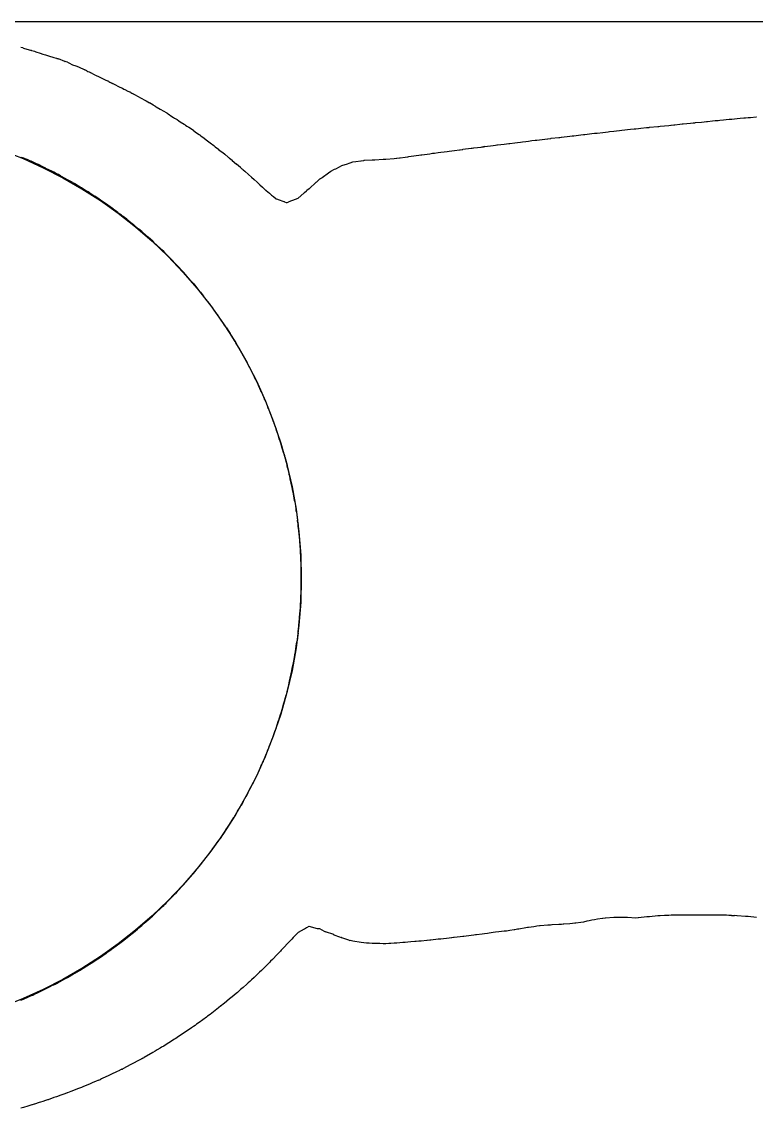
# Model space of a CAD drawing. Extents: x -19 to 227, y -64 to 33.
# Drawn here: x 0.88 to 20.95, y -14.47 to 15.21 of the extents above; entities that cross this region are included whole.
import ezdxf

# ---------------------------------------------------------------- set-up
doc = ezdxf.new("R2010")
doc.units = 0

msp = doc.modelspace()

# ---------------------------------------------------------------- linework, layer by layer
at = {"layer": 'BOUNDING_BOX'}
msp.add_line((153.6264, 15.2101), (-19.1476, 15.2101), dxfattribs=at)
at = {"layer": 'MIDPLANE_Z0_OUTLINE'}
for p, q in [((0.9032, 14.4963), (0.8547, 14.5062)), ((0.9032, 14.4963), (0.9065, 14.4955)), ((0.9065, 14.4955), (0.9215, 14.4919)), ((0.9215, 14.4919), (0.9249, 14.4912)), ((0.9249, 14.4912), (0.9259, 14.491)), ((0.9259, 14.491), (1.1459, 14.4251)), ((1.1527, 14.4231), (1.1459, 14.4251)), ((1.1527, 14.4231), (1.1547, 14.4225)), ((1.1547, 14.4225), (1.2259, 14.4036)), ((1.2259, 14.4036), (1.2613, 14.3909)), ((1.2613, 14.3909), (1.3783, 14.3487)), ((1.3783, 14.3487), (1.4547, 14.3263)), ((1.4547, 14.3263), (1.5259, 14.3055)), ((1.5259, 14.3055), (1.5768, 14.2879)), ((1.5768, 14.2879), (1.607, 14.2774)), ((1.607, 14.2774), (1.7547, 14.2347)), ((1.7547, 14.2347), (1.8259, 14.2141)), ((1.8259, 14.2141), (1.8358, 14.2107)), ((1.8358, 14.2107), (1.8391, 14.2095)), ((1.8391, 14.2095), (1.8502, 14.2057)), ((1.8502, 14.2057), (1.8779, 14.1963)), ((2.0547, 14.1268), (1.8779, 14.1963)), ((2.0547, 14.1268), (2.0559, 14.1263)), ((2.0559, 14.1263), (2.0594, 14.1251)), ((2.1259, 14.1021), (2.0594, 14.1251)), ((2.1259, 14.1021), (2.1603, 14.0862)), ((2.1603, 14.0862), (2.2667, 14.0371)), ((2.2667, 14.0371), (2.3547, 14.002)), ((2.3547, 14.002), (2.4259, 13.9736)), ((2.4259, 13.9736), (2.4617, 13.9568)), ((2.4617, 13.9568), (2.4785, 13.9489)), ((2.4785, 13.9489), (2.5472, 13.9192)), ((2.5472, 13.9192), (2.6, 13.8963)), ((2.6547, 13.8688), (2.6, 13.8963)), ((2.6547, 13.8688), (2.6837, 13.8541)), ((2.6837, 13.8541), (2.7239, 13.8374)), ((2.7239, 13.8374), (2.7259, 13.8365)), ((2.7259, 13.8365), (2.7477, 13.8251)), ((2.8833, 13.7536), (2.7477, 13.8251)), ((2.8833, 13.7536), (2.9547, 13.7214)), ((2.9547, 13.7214), (3.0259, 13.6892)), ((3.0259, 13.6892), (3.0661, 13.6684)), ((3.0661, 13.6684), (3.0872, 13.6576)), ((3.0872, 13.6576), (3.1716, 13.6176)), ((3.1716, 13.6176), (3.2167, 13.5963)), ((3.2547, 13.5758), (3.2167, 13.5963)), ((3.2547, 13.5758), (3.2876, 13.558)), ((3.2876, 13.558), (3.3234, 13.5423)), ((3.3234, 13.5423), (3.3259, 13.5412)), ((3.3259, 13.5412), (3.3567, 13.5251)), ((3.4864, 13.4568), (3.3567, 13.5251)), ((3.4864, 13.4568), (3.5547, 13.4257)), ((3.5547, 13.4257), (3.6259, 13.3933)), ((3.6259, 13.3933), (3.6675, 13.3719)), ((3.6675, 13.3719), (3.6899, 13.3603)), ((3.6899, 13.3603), (3.7756, 13.3178)), ((3.7756, 13.3178), (3.8188, 13.2963)), ((3.8547, 13.2763), (3.8188, 13.2963)), ((3.8547, 13.2763), (3.8876, 13.258)), ((3.8876, 13.258), (3.9236, 13.241)), ((3.9236, 13.241), (3.9259, 13.2399)), ((3.9259, 13.2399), (3.9521, 13.2251)), ((4.0814, 13.1518), (3.9521, 13.2251)), ((4.0814, 13.1518), (4.1547, 13.1143)), ((4.1547, 13.1143), (4.2259, 13.0778)), ((4.2259, 13.0778), (4.261, 13.058)), ((4.261, 13.058), (4.278, 13.0484)), ((4.278, 13.0484), (4.3204, 13.0245)), ((4.3204, 13.0245), (4.3705, 12.9963)), ((4.4547, 12.9443), (4.3705, 12.9963)), ((4.4547, 12.9443), (4.4666, 12.937)), ((4.4666, 12.937), (4.489, 12.9251)), ((4.5259, 12.9054), (4.489, 12.9251)), ((4.5259, 12.9054), (4.554, 12.8882)), ((4.554, 12.8882), (4.6555, 12.8259)), ((4.6555, 12.8259), (4.7547, 12.7684)), ((4.7547, 12.7684), (4.8259, 12.7271)), ((4.8259, 12.7271), (4.8399, 12.7184)), ((4.8399, 12.7184), (4.8449, 12.7153)), ((4.8449, 12.7153), (4.8535, 12.7099)), ((4.8535, 12.7099), (4.875, 12.6963)), ((4.875, 12.6963), (4.9815, 12.6251)), ((4.9815, 12.6251), (5.0253, 12.5957)), ((5.0253, 12.5957), (5.0547, 12.5781)), ((5.0547, 12.5781), (5.1259, 12.5353)), ((5.1259, 12.5353), (5.1726, 12.5045)), ((5.1726, 12.5045), (5.2097, 12.4801)), ((5.2097, 12.4801), (5.3102, 12.4136)), ((19.2834, 12.4538), (19.4547, 12.4711)), ((19.4547, 12.4711), (19.5259, 12.4783)), ((19.5259, 12.4783), (19.5871, 12.4841)), ((19.5871, 12.4841), (19.6166, 12.4869)), ((19.6166, 12.4869), (19.7547, 12.5007)), ((19.7547, 12.5007), (19.8259, 12.5078)), ((19.8259, 12.5078), (19.9026, 12.5149)), ((19.9026, 12.5149), (19.9489, 12.5193)), ((19.9489, 12.5193), (20.0547, 12.5296)), ((20.0547, 12.5296), (20.1259, 12.5366)), ((20.1259, 12.5366), (20.2117, 12.5445)), ((20.2117, 12.5445), (20.2805, 12.5508)), ((20.2805, 12.5508), (20.3547, 12.558)), ((20.3547, 12.558), (20.4259, 12.5649)), ((20.4259, 12.5649), (20.511, 12.5726)), ((20.511, 12.5726), (20.6113, 12.5816)), ((20.6113, 12.5816), (20.6547, 12.5858)), ((20.6547, 12.5858), (20.7259, 12.5925)), ((20.7259, 12.5925), (20.7936, 12.5985)), ((20.7936, 12.5985), (20.9413, 12.6117)), ((20.9413, 12.6117), (20.9547, 12.6129)), ((5.3102, 12.4136), (5.3362, 12.3963)), ((5.3547, 12.383), (5.3362, 12.3963)), ((5.3547, 12.383), (5.3883, 12.3587)), ((5.3883, 12.3587), (5.4244, 12.3361)), ((5.4244, 12.3361), (5.4259, 12.3351)), ((5.4259, 12.3351), (5.4401, 12.3251)), ((5.5657, 12.2361), (5.4401, 12.3251)), ((5.5657, 12.2361), (5.6547, 12.1749)), ((5.6547, 12.1749), (5.7259, 12.1258)), ((16.5772, 12.1673), (16.5993, 12.1697)), ((16.5993, 12.1697), (16.7547, 12.1875)), ((16.7547, 12.1875), (16.8259, 12.1957)), ((16.8259, 12.1957), (16.898, 12.2035)), ((16.898, 12.2035), (16.9374, 12.2078)), ((16.9374, 12.2078), (17.0547, 12.2211)), ((17.0547, 12.2211), (17.1259, 12.2291)), ((17.1259, 12.2291), (17.2114, 12.2383)), ((17.2114, 12.2383), (17.2746, 12.245)), ((17.2746, 12.245), (17.3547, 12.2539)), ((17.3547, 12.2539), (17.4259, 12.2619)), ((17.4259, 12.2619), (17.5131, 12.2711)), ((17.5131, 12.2711), (17.611, 12.2814)), ((17.611, 12.2814), (17.6547, 12.2862)), ((17.6547, 12.2862), (17.7259, 12.2941)), ((17.7259, 12.2941), (17.793, 12.301)), ((17.793, 12.301), (17.9466, 12.317)), ((17.9466, 12.317), (17.9547, 12.3178)), ((17.9547, 12.3178), (18.0211, 12.3251)), ((18.0211, 12.3251), (18.0258, 12.3256)), ((18.0258, 12.3256), (18.0259, 12.3256)), ((18.0259, 12.3256), (18.2547, 12.349)), ((18.2547, 12.349), (18.2813, 12.3517)), ((18.2813, 12.3517), (18.3205, 12.3559)), ((18.3205, 12.3559), (18.3259, 12.3565)), ((18.3259, 12.3565), (18.5547, 12.3796)), ((18.5547, 12.3796), (18.6153, 12.3857)), ((18.6153, 12.3857), (18.6236, 12.3866)), ((18.6236, 12.3866), (18.6259, 12.3868)), ((18.6259, 12.3868), (18.6976, 12.394)), ((18.6976, 12.394), (18.7215, 12.3963)), ((18.7215, 12.3963), (18.8547, 12.4102)), ((18.8547, 12.4102), (18.9259, 12.4176)), ((18.9259, 12.4176), (18.9436, 12.4193)), ((18.9436, 12.4193), (18.9495, 12.4199)), ((18.9495, 12.4199), (19.1547, 12.441)), ((19.1547, 12.441), (19.2259, 12.4483)), ((19.2259, 12.4483), (19.2671, 12.4522)), ((19.2671, 12.4522), (19.2834, 12.4538)), ((5.7259, 12.1258), (5.7386, 12.1167)), ((5.7386, 12.1167), (5.7431, 12.1135)), ((5.7431, 12.1135), (5.7495, 12.1088)), ((5.7495, 12.1088), (5.7665, 12.0963)), ((5.7665, 12.0963), (5.8599, 12.0251)), ((5.8599, 12.0251), (5.9137, 11.9841)), ((5.9137, 11.9841), (5.9547, 11.9547)), ((5.9547, 11.9547), (6.0259, 11.9036)), ((6.0259, 11.9036), (6.0644, 11.8745)), ((6.0644, 11.8745), (6.087, 11.8574)), ((14.0547, 11.8679), (14.1259, 11.8771)), ((14.1259, 11.8771), (14.1881, 11.8846)), ((14.1881, 11.8846), (14.2178, 11.8882)), ((14.2178, 11.8882), (14.3547, 11.9055)), ((14.3547, 11.9055), (14.4259, 11.9145)), ((14.4259, 11.9145), (14.5078, 11.9243)), ((14.5078, 11.9243), (14.5602, 11.9306)), ((14.5602, 11.9306), (14.6547, 11.9424)), ((14.6547, 11.9424), (14.7259, 11.9513)), ((14.7259, 11.9513), (14.8156, 11.9619)), ((14.8156, 11.9619), (14.9017, 11.972)), ((14.9017, 11.972), (14.9547, 11.9786)), ((14.9547, 11.9786), (15.0259, 11.9874)), ((15.0259, 11.9874), (15.1009, 11.9962)), ((15.1009, 11.9962), (15.2423, 12.0127)), ((15.2423, 12.0127), (15.2547, 12.0142)), ((15.2547, 12.0142), (15.3259, 12.0229)), ((15.3259, 12.0229), (15.3336, 12.0238)), ((15.3336, 12.0238), (15.345, 12.0251)), ((15.345, 12.0251), (15.5547, 12.0492)), ((15.5547, 12.0492), (15.582, 12.0524)), ((15.582, 12.0524), (15.6204, 12.057)), ((15.6204, 12.057), (15.6259, 12.0577)), ((15.6259, 12.0577), (15.8547, 12.0837)), ((15.8547, 12.0837), (15.9209, 12.0913)), ((15.9209, 12.0913), (15.9247, 12.0917)), ((15.9247, 12.0917), (15.9259, 12.0919)), ((15.9259, 12.0919), (15.955, 12.0951)), ((15.955, 12.0951), (15.9655, 12.0963)), ((15.9655, 12.0963), (16.1547, 12.1186)), ((16.1547, 12.1186), (16.2259, 12.127)), ((16.2259, 12.127), (16.2515, 12.1298)), ((16.2515, 12.1298), (16.2604, 12.1308)), ((16.2604, 12.1308), (16.4547, 12.1534)), ((16.4547, 12.1534), (16.5259, 12.1617)), ((16.5259, 12.1617), (16.5772, 12.1673)), ((6.087, 11.8574), (6.1218, 11.8303)), ((6.1218, 11.8303), (6.1654, 11.7963)), ((6.1654, 11.7963), (6.2525, 11.7251)), ((6.2525, 11.7251), (6.2537, 11.7241)), ((6.2537, 11.7241), (6.2547, 11.7233)), ((6.2547, 11.7233), (6.3259, 11.6699)), ((6.3259, 11.6699), (6.3679, 11.6362)), ((6.3679, 11.6362), (6.4222, 11.5926)), ((6.4222, 11.5926), (6.5187, 11.5133)), ((11.7808, 11.5721), (11.8049, 11.5753)), ((11.8049, 11.5753), (11.9547, 11.596)), ((11.9547, 11.596), (12.0259, 11.6058)), ((12.0259, 11.6058), (12.105, 11.6161)), ((12.105, 11.6161), (12.1518, 11.6222)), ((12.1518, 11.6222), (12.2547, 11.6363)), ((12.2547, 11.6363), (12.3259, 11.646)), ((12.3259, 11.646), (12.4166, 11.6577)), ((12.4166, 11.6577), (12.4978, 11.6682)), ((12.4978, 11.6682), (12.5547, 11.6759)), ((12.5547, 11.6759), (12.6259, 11.6855)), ((12.6259, 11.6855), (12.7036, 11.6954)), ((12.7036, 11.6954), (12.8428, 11.7132)), ((12.8428, 11.7132), (12.8547, 11.7148)), ((12.8547, 11.7148), (12.9259, 11.7243)), ((12.9259, 11.7243), (12.9286, 11.7247)), ((12.9286, 11.7247), (12.9318, 11.7251)), ((12.9318, 11.7251), (13.1547, 11.7533)), ((13.1547, 11.7533), (13.1869, 11.7573)), ((13.1869, 11.7573), (13.2203, 11.7618)), ((13.2203, 11.7618), (13.2259, 11.7625)), ((13.2259, 11.7625), (13.4312, 11.7881)), ((13.4312, 11.7881), (13.4547, 11.7911)), ((13.4547, 11.7911), (13.4966, 11.7963)), ((13.5004, 11.7968), (13.4966, 11.7963)), ((13.5259, 11.8002), (13.5004, 11.7968)), ((13.5259, 11.8002), (13.5294, 11.8006)), ((13.5294, 11.8006), (13.5303, 11.8007)), ((13.5303, 11.8007), (13.7547, 11.8297)), ((13.7547, 11.8297), (13.8259, 11.839)), ((13.8259, 11.839), (13.8612, 11.8433)), ((13.8612, 11.8433), (13.8745, 11.8449)), ((13.8745, 11.8449), (14.0547, 11.8679)), ((0.8547, 11.5152), (0.8967, 11.4963)), ((0.8997, 11.4951), (0.8967, 11.4963)), ((0.9177, 11.4881), (0.8997, 11.4951)), ((0.9244, 11.4852), (0.9177, 11.4881)), ((0.9259, 11.4845), (0.9244, 11.4852)), ((1.0702, 11.4251), (0.9259, 11.4845)), ((1.0702, 11.4251), (1.13, 11.4004)), ((1.1547, 11.3886), (1.13, 11.4004)), ((1.2259, 11.3545), (1.1547, 11.3886)), ((1.2807, 11.3308), (1.2259, 11.3545)), ((1.3363, 11.3067), (1.2807, 11.3308)), ((1.4547, 11.2458), (1.3363, 11.3067)), ((6.5187, 11.5133), (6.5394, 11.4963)), ((6.5547, 11.4829), (6.5394, 11.4963)), ((6.5547, 11.4829), (6.5856, 11.4559)), ((6.5856, 11.4559), (6.6248, 11.4251)), ((6.6259, 11.4242), (6.6248, 11.4251)), ((6.6259, 11.4242), (6.6275, 11.4228)), ((6.6275, 11.4228), (6.749, 11.3194)), ((6.8547, 11.2283), (6.749, 11.3194)), ((9.5547, 11.2474), (9.6259, 11.2844)), ((9.6259, 11.2844), (9.711, 11.3108)), ((9.711, 11.3108), (9.7536, 11.324)), ((9.7536, 11.324), (9.8547, 11.3565)), ((9.8547, 11.3565), (9.9259, 11.3794)), ((9.9259, 11.3794), (10.01, 11.3917)), ((10.01, 11.3917), (10.1405, 11.4109)), ((10.1405, 11.4109), (10.1547, 11.413)), ((10.1547, 11.413), (10.2259, 11.424)), ((10.2259, 11.424), (10.2296, 11.4242)), ((10.2296, 11.4242), (10.2466, 11.4251)), ((10.2466, 11.4251), (10.4547, 11.4362)), ((10.4547, 11.4362), (10.4665, 11.4368)), ((10.4665, 11.4368), (10.5222, 11.44)), ((10.5222, 11.44), (10.5259, 11.4402)), ((10.5259, 11.4402), (10.7547, 11.4516)), ((10.7547, 11.4516), (10.7826, 11.453)), ((10.7826, 11.453), (10.8208, 11.455)), ((10.8208, 11.455), (10.8259, 11.4553)), ((10.8259, 11.4553), (11.0547, 11.4773)), ((11.0547, 11.4773), (11.1125, 11.4829)), ((11.1125, 11.4829), (11.123, 11.4839)), ((11.123, 11.4839), (11.1259, 11.4842)), ((11.1259, 11.4842), (11.1975, 11.4933)), ((11.1975, 11.4933), (11.2213, 11.4963)), ((11.2213, 11.4963), (11.3547, 11.514)), ((11.3547, 11.514), (11.4259, 11.5235)), ((11.4259, 11.5235), (11.4493, 11.5266)), ((11.4493, 11.5266), (11.4572, 11.5276)), ((11.4572, 11.5276), (11.6547, 11.555)), ((11.6547, 11.555), (11.7259, 11.5649)), ((11.7259, 11.5649), (11.7808, 11.5721)), ((1.5259, 11.2091), (1.4547, 11.2458)), ((1.5324, 11.2062), (1.5259, 11.2091)), ((1.5347, 11.2051), (1.5324, 11.2062)), ((1.5391, 11.2027), (1.5347, 11.2051)), ((1.5505, 11.1963), (1.5391, 11.2027)), ((1.7002, 11.1251), (1.5505, 11.1963)), ((1.7371, 11.1075), (1.7002, 11.1251)), ((1.7547, 11.0979), (1.7371, 11.1075)), ((1.8259, 11.0588), (1.7547, 11.0979)), ((1.8781, 11.0329), (1.8259, 11.0588)), ((1.9345, 11.0049), (1.8781, 11.0329)), ((1.9345, 11.0049), (2.0547, 10.9345)), ((6.8918, 11.1963), (6.8547, 11.2283)), ((6.8918, 11.1963), (6.8942, 11.194)), ((6.8942, 11.194), (6.9095, 11.1799)), ((6.9095, 11.1799), (6.9234, 11.1684)), ((6.9234, 11.1684), (6.9259, 11.1664)), ((6.9259, 11.1664), (6.9722, 11.1251)), ((7.0687, 11.0391), (6.9722, 11.1251)), ((7.0687, 11.0391), (7.1547, 10.962)), ((9.0881, 10.9584), (9.2547, 11.0787)), ((9.2547, 11.0787), (9.3189, 11.1251)), ((9.3189, 11.1251), (9.3207, 11.1264)), ((9.3207, 11.1264), (9.3259, 11.1302)), ((9.3259, 11.1302), (9.425, 11.1805)), ((9.425, 11.1805), (9.4563, 11.1963)), ((9.4563, 11.1963), (9.5547, 11.2474)), ((2.0547, 10.9345), (2.1198, 10.8963)), ((2.1205, 10.896), (2.1198, 10.8963)), ((2.1238, 10.8942), (2.1205, 10.896)), ((2.1256, 10.8932), (2.1238, 10.8942)), ((2.1259, 10.893), (2.1256, 10.8932)), ((2.2512, 10.8251), (2.1259, 10.893)), ((2.2512, 10.8251), (2.3183, 10.7887)), ((2.3547, 10.7661), (2.3183, 10.7887)), ((2.4259, 10.7217), (2.3547, 10.7661)), ((2.4733, 10.6951), (2.4259, 10.7217)), ((2.5063, 10.6767), (2.4733, 10.6951)), ((7.1547, 10.962), (7.2259, 10.8981)), ((7.2259, 10.8981), (7.2266, 10.8975)), ((7.2266, 10.8975), (7.2269, 10.8973)), ((7.2269, 10.8973), (7.2271, 10.897)), ((7.2271, 10.897), (7.2279, 10.8963)), ((7.2279, 10.8963), (7.3052, 10.8251)), ((7.3052, 10.8251), (7.383, 10.7534)), ((7.383, 10.7534), (7.4547, 10.6878)), ((7.4547, 10.6878), (7.5259, 10.6227)), ((8.7259, 10.6475), (8.9252, 10.8251)), ((8.9252, 10.8251), (8.9387, 10.837)), ((8.9387, 10.837), (8.9547, 10.8513)), ((8.9547, 10.8513), (9.0052, 10.8963)), ((9.009, 10.8996), (9.0052, 10.8963)), ((9.0259, 10.9143), (9.009, 10.8996)), ((9.0259, 10.9143), (9.073, 10.9477)), ((9.073, 10.9477), (9.0881, 10.9584)), ((2.5937, 10.6186), (2.5063, 10.6767)), ((2.6272, 10.5963), (2.5937, 10.6186)), ((2.6272, 10.5963), (2.6547, 10.5802)), ((2.6894, 10.5598), (2.6547, 10.5802)), ((2.7244, 10.5364), (2.6894, 10.5598)), ((2.7259, 10.5354), (2.7244, 10.5364)), ((2.7428, 10.5251), (2.7259, 10.5354)), ((2.7428, 10.5251), (2.8742, 10.4446)), ((2.9547, 10.3881), (2.8742, 10.4446)), ((3.0259, 10.3379), (2.9547, 10.3881)), ((7.5259, 10.6227), (7.5365, 10.6137)), ((7.5365, 10.6137), (7.5402, 10.6106)), ((7.5402, 10.6106), (7.5448, 10.6068)), ((7.5448, 10.6068), (7.5577, 10.5963)), ((7.5577, 10.5963), (7.6422, 10.5251)), ((7.6422, 10.5251), (7.7032, 10.4736)), ((7.7032, 10.4736), (7.7547, 10.4329)), ((7.7547, 10.4329), (7.8259, 10.3765)), ((8.3547, 10.3615), (8.4259, 10.3891)), ((8.4259, 10.3891), (8.5814, 10.5251)), ((8.5814, 10.5251), (8.6064, 10.547)), ((8.6064, 10.547), (8.6547, 10.5892)), ((8.6547, 10.5892), (8.6628, 10.5963)), ((8.6656, 10.5985), (8.6628, 10.5963)), ((8.7259, 10.6475), (8.6656, 10.5985)), ((3.0443, 10.3264), (3.0259, 10.3379)), ((3.0515, 10.3219), (3.0443, 10.3264)), ((3.0618, 10.3142), (3.0515, 10.3219)), ((3.0856, 10.2963), (3.0618, 10.3142)), ((3.1936, 10.2251), (3.0856, 10.2963)), ((3.2304, 10.2008), (3.1936, 10.2251)), ((3.2547, 10.1826), (3.2304, 10.2008)), ((3.3259, 10.1292), (3.2547, 10.1826)), ((3.3711, 10.0985), (3.3259, 10.1292)), ((3.405, 10.0754), (3.3711, 10.0985)), ((7.8259, 10.3765), (7.8639, 10.3602)), ((7.8639, 10.3602), (7.882, 10.3524)), ((7.882, 10.3524), (8.034, 10.3011)), ((8.034, 10.3011), (8.0481, 10.2963)), ((8.0547, 10.2939), (8.0481, 10.2963)), ((8.0547, 10.2939), (8.1049, 10.2753)), ((8.1049, 10.2753), (8.1224, 10.2709)), ((8.1224, 10.2709), (8.1259, 10.27)), ((8.1259, 10.27), (8.1723, 10.29)), ((8.1723, 10.29), (8.1869, 10.2963)), ((8.1869, 10.2963), (8.3547, 10.3615)), ((3.4639, 10.0287), (3.405, 10.0754)), ((3.5048, 9.9963), (3.4639, 10.0287)), ((3.5048, 9.9963), (3.5547, 9.961)), ((3.5757, 9.9461), (3.5547, 9.961)), ((3.6018, 9.9251), (3.5757, 9.9461)), ((3.6018, 9.9251), (3.6259, 9.9056)), ((3.6517, 9.8866), (3.6259, 9.9056)), ((3.7464, 9.8168), (3.6517, 9.8866)), ((3.7464, 9.8168), (3.8547, 9.7257)), ((3.8547, 9.7257), (3.8896, 9.6963)), ((3.8923, 9.6943), (3.8896, 9.6963)), ((3.9103, 9.6806), (3.8923, 9.6943)), ((3.9236, 9.6691), (3.9103, 9.6806)), ((3.9259, 9.6671), (3.9236, 9.6691)), ((3.979, 9.6251), (3.9259, 9.6671)), ((3.979, 9.6251), (4.077, 9.5474)), ((4.1547, 9.4779), (4.077, 9.5474)), ((4.2259, 9.4141), (4.1547, 9.4779)), ((4.2332, 9.4082), (4.2259, 9.4141)), ((4.2358, 9.4061), (4.2332, 9.4082)), ((4.2385, 9.4035), (4.2358, 9.4061)), ((4.2461, 9.3963), (4.2385, 9.4035)), ((4.33, 9.3251), (4.2461, 9.3963)), ((4.3974, 9.2678), (4.33, 9.3251)), ((4.4547, 9.213), (4.3974, 9.2678)), ((4.5259, 9.1449), (4.4547, 9.213)), ((4.5444, 9.1288), (4.5259, 9.1449)), ((4.5519, 9.1223), (4.5444, 9.1288)), ((4.5595, 9.1147), (4.5519, 9.1223)), ((4.5777, 9.0963), (4.5595, 9.1147)), ((4.6559, 9.0251), (4.5777, 9.0963)), ((4.7076, 8.978), (4.6559, 9.0251)), ((4.7547, 8.9299), (4.7076, 8.978)), ((4.8259, 8.857), (4.7547, 8.9299)), ((4.8478, 8.8366), (4.8259, 8.857)), ((4.8573, 8.8277), (4.8478, 8.8366)), ((4.8661, 8.8182), (4.8573, 8.8277)), ((4.8865, 8.7963), (4.8661, 8.8182)), ((4.9595, 8.7251), (4.8865, 8.7963)), ((5.0076, 8.678), (4.9595, 8.7251)), ((5.0547, 8.6266), (5.0076, 8.678)), ((5.1259, 8.5487), (5.0547, 8.6266)), ((5.1444, 8.5302), (5.1259, 8.5487)), ((5.1521, 8.5225), (5.1444, 8.5302)), ((5.1587, 8.5149), (5.1521, 8.5225)), ((5.175, 8.4963), (5.1587, 8.5149)), ((5.243, 8.4251), (5.175, 8.4963)), ((5.2976, 8.3679), (5.243, 8.4251)), ((5.3547, 8.3012), (5.2976, 8.3679)), ((5.4259, 8.218), (5.3547, 8.3012)), ((5.4336, 8.2098), (5.4259, 8.218)), ((5.4364, 8.2068), (5.4336, 8.2098)), ((5.4387, 8.204), (5.4364, 8.2068)), ((5.445, 8.1963), (5.4387, 8.204)), ((5.5084, 8.1251), (5.445, 8.1963)), ((5.5773, 8.0477), (5.5084, 8.1251)), ((5.5773, 8.0477), (5.6547, 7.9513)), ((5.6547, 7.9513), (5.6988, 7.8963)), ((5.7008, 7.8941), (5.6988, 7.8963)), ((5.7114, 7.8818), (5.7008, 7.8941)), ((5.724, 7.8654), (5.7114, 7.8818)), ((5.7259, 7.8628), (5.724, 7.8654)), ((5.7573, 7.8251), (5.7259, 7.8628)), ((5.7573, 7.8251), (5.8468, 7.7172)), ((5.9199, 7.6197), (5.8468, 7.7172)), ((5.9375, 7.5963), (5.9199, 7.6197)), ((5.9375, 7.5963), (5.9547, 7.575)), ((5.9769, 7.5473), (5.9547, 7.575)), ((5.9929, 7.5251), (5.9769, 7.5473)), ((5.9929, 7.5251), (6.0259, 7.4789)), ((6.0571, 7.4386), (6.0259, 7.4789)), ((6.1055, 7.3759), (6.0571, 7.4386)), ((6.1296, 7.3413), (6.1055, 7.3759)), ((6.1611, 7.2963), (6.1296, 7.3413)), ((6.2142, 7.2251), (6.1611, 7.2963)), ((6.2315, 7.2019), (6.2142, 7.2251)), ((6.2547, 7.1672), (6.2315, 7.2019)), ((6.3259, 7.0608), (6.2547, 7.1672)), ((6.3446, 7.0348), (6.3259, 7.0608)), ((6.3529, 7.0233), (6.3446, 7.0348)), ((6.3579, 7.0156), (6.3529, 7.0233)), ((6.3704, 6.9963), (6.3579, 7.0156)), ((6.4196, 6.9251), (6.3704, 6.9963)), ((6.4747, 6.8451), (6.4196, 6.9251)), ((6.4747, 6.8451), (6.5547, 6.7174)), ((6.5547, 6.7174), (6.5679, 6.6963)), ((6.5691, 6.6945), (6.5679, 6.6963)), ((6.5911, 6.6615), (6.5691, 6.6945)), ((6.6127, 6.6251), (6.5911, 6.6615)), ((6.6127, 6.6251), (6.6259, 6.6028)), ((6.6449, 6.5729), (6.6259, 6.6028)), ((6.7062, 6.4766), (6.6449, 6.5729)), ((6.7256, 6.4434), (6.7062, 6.4766)), ((6.753, 6.3963), (6.7256, 6.4434)), ((6.7966, 6.3251), (6.753, 6.3963)), ((6.8187, 6.289), (6.7966, 6.3251)), ((6.8187, 6.289), (6.8547, 6.224)), ((6.8547, 6.224), (6.9253, 6.0964)), ((6.9253, 6.0964), (6.9254, 6.0963)), ((6.9254, 6.0963), (6.9256, 6.096)), ((6.9256, 6.096), (6.9259, 6.0953)), ((6.9259, 6.0953), (6.926, 6.0952)), ((6.926, 6.0952), (6.9652, 6.0251)), ((6.9652, 6.0251), (7.0331, 5.9035)), ((7.0621, 5.8476), (7.0331, 5.9035)), ((7.0888, 5.7963), (7.0621, 5.8476)), ((7.1267, 5.7251), (7.0888, 5.7963)), ((7.1364, 5.7068), (7.1267, 5.7251)), ((7.1547, 5.6694), (7.1364, 5.7068)), ((7.2259, 5.5231), (7.1547, 5.6694)), ((7.2325, 5.5102), (7.2259, 5.5231)), ((7.235, 5.5054), (7.2325, 5.5102)), ((7.2361, 5.503), (7.235, 5.5054)), ((7.2394, 5.4963), (7.2361, 5.503)), ((7.2735, 5.4251), (7.2394, 5.4963)), ((7.3322, 5.3025), (7.2735, 5.4251)), ((7.3563, 5.2501), (7.3322, 5.3025)), ((7.3811, 5.1963), (7.3563, 5.2501)), ((7.413, 5.1251), (7.3811, 5.1963)), ((7.4258, 5.0962), (7.413, 5.1251)), ((7.4258, 5.0962), (7.4547, 5.03)), ((7.4547, 5.03), (7.5129, 4.8963)), ((7.5137, 4.8946), (7.5129, 4.8963)), ((7.5168, 4.8872), (7.5137, 4.8946)), ((7.5247, 4.868), (7.5168, 4.8872)), ((7.5259, 4.8649), (7.5247, 4.868)), ((7.5424, 4.8251), (7.5259, 4.8649)), ((7.5424, 4.8251), (7.6047, 4.6751)), ((7.6166, 4.6453), (7.6047, 4.6751)), ((7.6363, 4.5963), (7.6166, 4.6453)), ((7.664, 4.5251), (7.6363, 4.5963)), ((7.6894, 4.4598), (7.664, 4.5251)), ((7.7481, 4.3042), (7.6894, 4.4598)), ((7.751, 4.2963), (7.7481, 4.3042)), ((7.751, 4.2963), (7.7547, 4.2863)), ((7.771, 4.2414), (7.7547, 4.2863)), ((7.7767, 4.2251), (7.771, 4.2414)), ((7.7767, 4.2251), (7.8259, 4.085)), ((7.8412, 4.0419), (7.8259, 4.085)), ((7.8491, 4.0195), (7.8412, 4.0419)), ((7.8512, 4.0132), (7.8491, 4.0195)), ((7.857, 3.9963), (7.8512, 4.0132)), ((7.8804, 3.9251), (7.857, 3.9963)), ((7.9234, 3.7938), (7.8804, 3.9251)), ((7.9363, 3.7532), (7.9234, 3.7938)), ((7.9544, 3.6963), (7.9363, 3.7532)), ((7.976, 3.6251), (7.9544, 3.6963)), ((7.9942, 3.5646), (7.976, 3.6251)), ((8.037, 3.4189), (7.9942, 3.5646)), ((8.0436, 3.3963), (8.037, 3.4189)), ((8.0436, 3.3963), (8.0547, 3.3562)), ((8.0614, 3.3318), (8.0547, 3.3562)), ((8.0632, 3.3251), (8.0614, 3.3318)), ((8.0632, 3.3251), (8.1247, 3.0963)), ((8.1247, 3.0962), (8.1247, 3.0963)), ((8.1249, 3.0953), (8.1247, 3.0962)), ((8.1258, 3.0917), (8.1249, 3.0953)), ((8.1259, 3.0911), (8.1258, 3.0917)), ((8.1421, 3.0251), (8.1259, 3.0911)), ((8.1421, 3.0251), (8.1839, 2.8543)), ((8.1882, 2.8361), (8.1839, 2.8543)), ((8.1977, 2.7963), (8.1882, 2.8361)), ((8.2134, 2.7251), (8.1977, 2.7963)), ((8.2388, 2.6092), (8.2134, 2.7251)), ((8.2494, 2.5598), (8.2388, 2.6092)), ((8.2629, 2.4963), (8.2494, 2.5598)), ((8.2768, 2.4251), (8.2629, 2.4963)), ((8.2895, 2.3599), (8.2768, 2.4251)), ((8.3105, 2.2492), (8.2895, 2.3599)), ((8.3205, 2.1963), (8.3105, 2.2492)), ((8.3326, 2.1251), (8.3205, 2.1963)), ((8.3358, 2.1062), (8.3326, 2.1251)), ((8.3358, 2.1062), (8.3547, 1.9922)), ((8.3547, 1.9922), (8.3705, 1.8963)), ((8.371, 1.8932), (8.3705, 1.8963)), ((8.3775, 1.8479), (8.371, 1.8932)), ((8.3808, 1.8251), (8.3775, 1.8479)), ((8.3808, 1.8251), (8.413, 1.5963)), ((8.4133, 1.594), (8.413, 1.5963)), ((8.4144, 1.5848), (8.4133, 1.594)), ((8.4214, 1.5251), (8.4144, 1.5848)), ((8.4214, 1.5251), (8.4259, 1.4861)), ((8.4329, 1.4268), (8.4259, 1.4861)), ((8.4458, 1.3162), (8.4329, 1.4268)), ((8.4464, 1.3111), (8.4458, 1.3162)), ((8.4481, 1.2963), (8.4464, 1.3111)), ((8.4547, 1.2251), (8.4481, 1.2963)), ((8.4717, 1.0421), (8.4547, 1.2251)), ((8.4729, 1.029), (8.4717, 1.0421)), ((8.4758, 0.9963), (8.4729, 1.029)), ((8.4807, 0.9251), (8.4758, 0.9963)), ((8.4919, 0.7623), (8.4807, 0.9251)), ((8.4933, 0.7417), (8.4919, 0.7623)), ((8.4963, 0.6963), (8.4933, 0.7417)), ((8.4994, 0.6251), (8.4963, 0.6963)), ((8.506, 0.4764), (8.4994, 0.6251)), ((8.5072, 0.45), (8.506, 0.4764)), ((8.5095, 0.3963), (8.5072, 0.45)), ((8.5109, 0.3251), (8.5095, 0.3963)), ((8.5137, 0.1841), (8.5109, 0.3251)), ((8.5143, 0.1543), (8.5137, 0.1841)), ((8.5154, 0.0963), (8.5143, 0.1543)), ((8.5145, -0.1151), (8.5151, 0.0251)), ((8.5151, 0.0251), (8.5154, 0.0963)), ((8.5079, -0.4217), (8.5121, -0.2749)), ((8.5121, -0.2749), (8.5141, -0.2037)), ((8.5141, -0.2037), (8.5144, -0.145)), ((8.5144, -0.145), (8.5145, -0.1151)), ((8.4933, -0.7363), (8.5018, -0.5749)), ((8.5018, -0.5749), (8.5056, -0.5037)), ((8.5056, -0.5037), (8.5071, -0.4483)), ((8.5071, -0.4483), (8.5079, -0.4217)), ((8.4701, -1.0595), (8.4843, -0.8749)), ((8.4843, -0.8749), (8.4898, -0.8037)), ((8.4898, -0.8037), (8.4922, -0.7567)), ((8.4922, -0.7567), (8.4933, -0.7363)), ((8.4376, -1.3921), (8.4596, -1.1749)), ((8.4596, -1.1749), (8.4668, -1.1037)), ((8.4668, -1.1037), (8.4692, -1.0717)), ((8.4692, -1.0717), (8.4701, -1.0595)), ((8.4259, -1.4871), (8.4275, -1.4749)), ((8.4275, -1.4749), (8.4338, -1.4241)), ((8.4338, -1.4241), (8.4364, -1.4037)), ((8.4364, -1.4037), (8.4373, -1.395)), ((8.4373, -1.395), (8.4376, -1.3921)), ((8.3547, -1.9958), (8.3879, -1.7749)), ((8.3879, -1.7749), (8.3937, -1.7359)), ((8.3937, -1.7359), (8.3979, -1.7088)), ((8.3979, -1.7088), (8.3987, -1.7037)), ((8.4199, -1.5347), (8.3987, -1.7037)), ((8.4259, -1.4871), (8.4199, -1.5347)), ((8.3378, -2.0918), (8.3408, -2.0749)), ((8.3408, -2.0749), (8.3535, -2.0037)), ((8.3535, -2.0037), (8.3542, -1.9993)), ((8.3542, -1.9993), (8.3547, -1.9958)), ((8.2863, -2.3749), (8.3008, -2.3037)), ((8.3008, -2.3037), (8.3167, -2.2126)), ((8.3167, -2.2126), (8.3378, -2.0918)), ((8.2243, -2.6749), (8.2405, -2.6037)), ((8.2405, -2.6037), (8.258, -2.5158)), ((8.258, -2.5158), (8.269, -2.4607)), ((8.269, -2.4607), (8.2863, -2.3749)), ((8.1545, -2.9749), (8.1613, -2.9479)), ((8.1613, -2.9479), (8.1725, -2.9037)), ((8.1725, -2.9037), (8.1821, -2.8607)), ((8.1821, -2.8607), (8.1859, -2.8438)), ((8.1859, -2.8438), (8.2243, -2.6749)), ((8.0765, -3.2749), (8.0849, -3.2447)), ((8.0849, -3.2447), (8.0948, -3.2099)), ((8.0948, -3.2099), (8.0966, -3.2037)), ((8.1044, -3.1729), (8.0966, -3.2037)), ((8.1259, -3.0881), (8.1044, -3.1729)), ((8.1259, -3.0881), (8.1545, -2.9749)), ((7.9906, -3.5749), (8.0126, -3.5037)), ((8.0126, -3.5037), (8.0394, -3.4078)), ((8.0394, -3.4078), (8.0547, -3.3531)), ((8.0547, -3.3531), (8.0765, -3.2749)), ((7.898, -3.8713), (7.9206, -3.8037)), ((7.9206, -3.8037), (7.9475, -3.7151)), ((7.9475, -3.7151), (7.9619, -3.6677)), ((7.9619, -3.6677), (7.9906, -3.5749)), ((7.7946, -4.1749), (7.817, -4.1126)), ((7.817, -4.1126), (7.8196, -4.1055)), ((7.8196, -4.1055), (7.8203, -4.1037)), ((7.8215, -4.1001), (7.8203, -4.1037)), ((7.8259, -4.0868), (7.8215, -4.1001)), ((7.8259, -4.0868), (7.8968, -3.8749)), ((7.8968, -3.8749), (7.898, -3.8713)), ((7.6843, -4.4749), (7.7122, -4.4037)), ((7.7122, -4.4037), (7.7513, -4.2952)), ((7.7513, -4.2952), (7.7547, -4.2857)), ((7.7547, -4.2857), (7.7946, -4.1749)), ((7.5655, -4.7749), (7.5788, -4.7433)), ((7.5788, -4.7433), (7.5955, -4.7037)), ((7.5955, -4.7037), (7.6255, -4.6257)), ((7.6255, -4.6257), (7.6392, -4.5905)), ((7.6392, -4.5905), (7.6843, -4.4749)), ((7.4371, -5.0749), (7.4547, -5.0369)), ((7.4547, -5.0369), (7.4671, -5.0101)), ((7.4671, -5.0101), (7.47, -5.0037)), ((7.4778, -4.985), (7.47, -5.0037)), ((7.5259, -4.8691), (7.4778, -4.985)), ((7.5259, -4.8691), (7.5655, -4.7749)), ((7.3084, -5.357), (7.3343, -5.3037)), ((7.3343, -5.3037), (7.3893, -5.1809)), ((7.3893, -5.1809), (7.4221, -5.1075)), ((7.4221, -5.1075), (7.4371, -5.0749)), ((7.1547, -5.6674), (7.1831, -5.6137)), ((7.1831, -5.6137), (7.1885, -5.6037)), ((7.1952, -5.5899), (7.1885, -5.6037)), ((7.2259, -5.5265), (7.1952, -5.5899)), ((7.2259, -5.5265), (7.2997, -5.3749)), ((7.2997, -5.3749), (7.3084, -5.357)), ((7.0073, -5.9497), (7.0328, -5.9037)), ((7.0328, -5.9037), (7.1041, -5.7652)), ((7.1041, -5.7652), (7.1462, -5.6834)), ((7.1462, -5.6834), (7.1507, -5.6749)), ((7.1507, -5.6749), (7.1547, -5.6674)), ((6.8233, -6.2749), (6.8547, -6.2226)), ((6.8547, -6.2226), (6.8619, -6.2107)), ((6.8619, -6.2107), (6.8661, -6.2037)), ((6.8711, -6.1946), (6.8661, -6.2037)), ((6.9259, -6.0961), (6.8711, -6.1946)), ((6.9259, -6.0961), (6.9933, -5.9749)), ((6.9933, -5.9749), (7.0073, -5.9497)), ((6.6435, -6.5749), (6.6731, -6.5276)), ((6.6731, -6.5276), (6.6881, -6.5037)), ((6.6881, -6.5037), (6.7494, -6.399)), ((6.7494, -6.399), (6.7761, -6.3535)), ((6.7761, -6.3535), (6.8233, -6.2749)), ((6.4577, -6.865), (6.4991, -6.8037)), ((6.4991, -6.8037), (6.5547, -6.7157)), ((6.5547, -6.7157), (6.6259, -6.6029)), ((6.6259, -6.6029), (6.6435, -6.5749)), ((6.2547, -7.1618), (6.2852, -7.1195)), ((6.2852, -7.1195), (6.2966, -7.1037)), ((6.3019, -7.096), (6.2966, -7.1037)), ((6.3259, -7.0606), (6.3019, -7.096)), ((6.3259, -7.0606), (6.451, -6.8749)), ((6.451, -6.8749), (6.4577, -6.865)), ((6.0686, -7.4218), (6.0822, -7.4037)), ((6.0822, -7.4037), (6.1794, -7.2669)), ((6.1794, -7.2669), (6.2204, -7.2092)), ((6.2204, -7.2092), (6.2452, -7.1749)), ((6.2452, -7.1749), (6.2547, -7.1618)), ((5.8235, -7.7419), (5.8542, -7.7037)), ((5.8542, -7.7037), (5.9547, -7.572)), ((5.9547, -7.572), (6.0259, -7.4787)), ((6.0259, -7.4787), (6.0288, -7.4749)), ((6.0288, -7.4749), (6.0686, -7.4218)), ((5.5668, -8.0551), (5.6109, -8.0037)), ((5.6109, -8.0037), (5.6547, -7.9503)), ((5.6547, -7.9503), (5.7259, -7.8635)), ((5.7259, -7.8635), (5.797, -7.7749)), ((5.797, -7.7749), (5.8235, -7.7419)), ((5.2976, -8.3622), (5.3514, -8.3037)), ((5.3514, -8.3037), (5.3547, -8.2999)), ((5.3547, -8.2999), (5.4259, -8.2191)), ((5.4259, -8.2191), (5.5497, -8.0749)), ((5.5497, -8.0749), (5.5668, -8.0551)), ((5.0547, -8.6238), (5.0744, -8.6037)), ((5.0796, -8.5983), (5.0744, -8.6037)), ((5.1259, -8.5493), (5.0796, -8.5983)), ((5.1259, -8.5493), (5.286, -8.3749)), ((5.286, -8.3749), (5.2976, -8.3622)), ((4.7841, -8.8984), (4.7787, -8.9037)), ((4.8259, -8.8572), (4.7841, -8.8984)), ((4.8259, -8.8572), (5.0046, -8.6749)), ((5.0046, -8.6749), (5.0152, -8.6641)), ((5.0152, -8.6641), (5.0547, -8.6238)), ((4.5259, -9.1451), (4.4646, -9.2013)), ((4.5259, -9.1451), (4.7041, -8.9749)), ((4.7041, -8.9749), (4.7184, -8.9612)), ((4.7184, -8.9612), (4.7547, -8.9266)), ((4.7547, -8.9266), (4.7787, -8.9037)), ((18.5547, -9.2003), (18.4751, -9.2037)), ((18.6259, -9.1974), (18.5547, -9.2003)), ((18.6311, -9.1968), (18.6259, -9.1974)), ((18.633, -9.1966), (18.6311, -9.1968)), ((18.8547, -9.1935), (18.633, -9.1966)), ((18.9259, -9.1925), (18.8547, -9.1935)), ((18.9344, -9.1923), (18.9259, -9.1925)), ((18.9374, -9.1922), (18.9344, -9.1923)), ((19.1547, -9.1914), (18.9374, -9.1922)), ((19.2259, -9.1912), (19.1547, -9.1914)), ((19.2345, -9.1919), (19.2259, -9.1912)), ((19.2374, -9.1922), (19.2345, -9.1919)), ((19.4547, -9.1945), (19.2374, -9.1922)), ((19.5259, -9.1953), (19.4547, -9.1945)), ((19.5321, -9.1953), (19.5259, -9.1953)), ((19.5343, -9.1953), (19.5321, -9.1953)), ((19.7547, -9.1932), (19.5343, -9.1953)), ((19.8259, -9.1926), (19.7547, -9.1932)), ((19.8343, -9.1924), (19.8259, -9.1926)), ((19.8372, -9.1924), (19.8343, -9.1924)), ((20.0547, -9.1962), (19.8372, -9.1924)), ((20.1259, -9.1974), (20.0547, -9.1962)), ((20.1306, -9.1974), (20.1259, -9.1974)), ((20.1322, -9.1974), (20.1306, -9.1974)), ((20.2005, -9.2005), (20.1322, -9.1974)), ((4.1221, -9.5037), (4.1547, -9.4758)), ((4.1547, -9.4758), (4.2259, -9.4149)), ((4.2259, -9.4149), (4.3824, -9.2749)), ((4.3824, -9.2749), (4.4057, -9.2541)), ((4.4057, -9.2541), (4.4547, -9.2102)), ((4.4547, -9.2102), (4.462, -9.2037)), ((4.4646, -9.2013), (4.462, -9.2037)), ((15.0259, -9.4885), (14.9547, -9.4979)), ((15.0388, -9.4869), (15.0259, -9.4885)), ((15.0433, -9.4863), (15.0388, -9.4869)), ((15.2547, -9.4703), (15.0433, -9.4863)), ((15.3259, -9.465), (15.2547, -9.4703)), ((15.3571, -9.4618), (15.3259, -9.465)), ((15.369, -9.4607), (15.3571, -9.4618)), ((15.5547, -9.4493), (15.369, -9.4607)), ((15.6259, -9.445), (15.5547, -9.4493)), ((15.6704, -9.4418), (15.6259, -9.445)), ((15.6892, -9.4404), (15.6704, -9.4418)), ((15.8547, -9.4283), (15.6892, -9.4404)), ((15.9259, -9.4231), (15.8547, -9.4283)), ((15.9885, -9.4148), (15.9259, -9.4231)), ((16.0188, -9.4108), (15.9885, -9.4148)), ((16.1547, -9.3913), (16.0188, -9.4108)), ((16.2259, -9.3811), (16.1547, -9.3913)), ((16.3193, -9.3609), (16.2259, -9.3811)), ((16.3823, -9.3473), (16.3193, -9.3609)), ((16.4547, -9.3336), (16.3823, -9.3473)), ((16.5259, -9.3202), (16.4547, -9.3336)), ((16.61, -9.3073), (16.5259, -9.3202)), ((16.7428, -9.2868), (16.61, -9.3073)), ((16.7547, -9.2849), (16.7428, -9.2868)), ((16.8177, -9.2749), (16.7547, -9.2849)), ((16.8255, -9.2737), (16.8177, -9.2749)), ((16.8259, -9.2736), (16.8255, -9.2737)), ((17.0547, -9.2618), (16.8259, -9.2736)), ((17.0686, -9.2611), (17.0547, -9.2618)), ((17.1217, -9.2567), (17.0686, -9.2611)), ((17.1259, -9.2563), (17.1217, -9.2567)), ((17.3547, -9.2612), (17.1259, -9.2563)), ((17.3682, -9.2614), (17.3547, -9.2612)), ((17.4228, -9.2614), (17.3682, -9.2614)), ((17.4259, -9.2614), (17.4228, -9.2614)), ((17.6547, -9.2719), (17.4259, -9.2614)), ((17.6576, -9.272), (17.6547, -9.2719)), ((17.7247, -9.2705), (17.6576, -9.272)), ((17.7259, -9.2705), (17.7247, -9.2705)), ((17.9547, -9.2438), (17.7259, -9.2705)), ((17.9899, -9.2397), (17.9547, -9.2438)), ((18.0208, -9.2364), (17.9899, -9.2397)), ((18.0259, -9.2358), (18.0208, -9.2364)), ((18.2547, -9.216), (18.0259, -9.2358)), ((18.3192, -9.2104), (18.2547, -9.216)), ((18.3246, -9.2101), (18.3192, -9.2104)), ((18.3259, -9.2101), (18.3246, -9.2101)), ((18.4429, -9.205), (18.3259, -9.2101)), ((18.4751, -9.2037), (18.4429, -9.205)), ((20.272, -9.2037), (20.2005, -9.2005)), ((20.272, -9.2037), (20.3547, -9.2076)), ((20.4189, -9.2107), (20.3547, -9.2076)), ((20.4245, -9.2111), (20.4189, -9.2107)), ((20.4259, -9.2111), (20.4245, -9.2111)), ((20.6547, -9.2283), (20.4259, -9.2111)), ((20.6981, -9.2315), (20.6547, -9.2283)), ((20.7218, -9.2335), (20.6981, -9.2315)), ((20.7259, -9.2338), (20.7218, -9.2335)), ((20.9547, -9.2571), (20.7259, -9.2338)), ((3.7559, -9.8037), (3.8547, -9.725)), ((3.8547, -9.725), (3.9259, -9.6683)), ((3.9259, -9.6683), (4.0372, -9.5749)), ((4.0372, -9.5749), (4.0752, -9.543)), ((4.0752, -9.543), (4.1221, -9.5037)), ((8.3547, -9.742), (8.2949, -9.8037)), ((8.4259, -9.6685), (8.3547, -9.742)), ((8.5936, -9.5776), (8.4259, -9.6685)), ((8.5985, -9.5749), (8.5936, -9.5776)), ((8.6547, -9.5444), (8.5985, -9.5749)), ((8.7215, -9.5081), (8.6547, -9.5444)), ((8.7251, -9.506), (8.7215, -9.5081)), ((8.7259, -9.5055), (8.7251, -9.506)), ((8.9547, -9.563), (8.7259, -9.5055)), ((8.9642, -9.5654), (8.9547, -9.563)), ((9.0243, -9.5686), (8.9642, -9.5654)), ((9.0259, -9.5687), (9.0243, -9.5686)), ((9.038, -9.5749), (9.0259, -9.5687)), ((9.038, -9.5749), (9.1805, -9.6491)), ((9.2547, -9.6726), (9.1805, -9.6491)), ((9.3259, -9.6951), (9.2547, -9.6726)), ((9.3732, -9.7158), (9.3259, -9.6951)), ((9.4014, -9.7282), (9.3732, -9.7158)), ((9.4014, -9.7282), (9.5547, -9.7842)), ((9.5547, -9.7842), (9.608, -9.8037)), ((12.8547, -9.7852), (12.6935, -9.8037)), ((12.9259, -9.7771), (12.8547, -9.7852)), ((12.9484, -9.7741), (12.9259, -9.7771)), ((12.9565, -9.7731), (12.9484, -9.7741)), ((13.1547, -9.7486), (12.9565, -9.7731)), ((13.2259, -9.7398), (13.1547, -9.7486)), ((13.2773, -9.7328), (13.2259, -9.7398)), ((13.2999, -9.7298), (13.2773, -9.7328)), ((13.4547, -9.7099), (13.2999, -9.7298)), ((13.5259, -9.7007), (13.4547, -9.7099)), ((13.6014, -9.6908), (13.5259, -9.7007)), ((13.6445, -9.6851), (13.6014, -9.6908)), ((13.7547, -9.6715), (13.6445, -9.6851)), ((13.8259, -9.6627), (13.7547, -9.6715)), ((13.9145, -9.6517), (13.8259, -9.6627)), ((13.9869, -9.6428), (13.9145, -9.6517)), ((14.0547, -9.635), (13.9869, -9.6428)), ((14.1259, -9.6269), (14.0547, -9.635)), ((14.213, -9.6142), (14.1259, -9.6269)), ((14.3329, -9.5967), (14.213, -9.6142)), ((14.3547, -9.593), (14.3329, -9.5967)), ((14.4259, -9.5811), (14.3547, -9.593)), ((14.4475, -9.5774), (14.4259, -9.5811)), ((14.4618, -9.5749), (14.4475, -9.5774)), ((14.6547, -9.5414), (14.4618, -9.5749)), ((14.6952, -9.5344), (14.6547, -9.5414)), ((14.7209, -9.5298), (14.6952, -9.5344)), ((14.7259, -9.5289), (14.7209, -9.5298)), ((14.8679, -9.5095), (14.7259, -9.5289)), ((14.9108, -9.5037), (14.8679, -9.5095)), ((14.9547, -9.4979), (14.9108, -9.5037)), ((3.3585, -10.1037), (3.5547, -9.9585)), ((3.5547, -9.9585), (3.6259, -9.9058)), ((3.6259, -9.9058), (3.6652, -9.8749)), ((3.6652, -9.8749), (3.7247, -9.8281)), ((3.7247, -9.8281), (3.7559, -9.8037)), ((8.0547, -10.0562), (8.0111, -10.1037)), ((8.1259, -9.9786), (8.0547, -10.0562)), ((8.2261, -9.8749), (8.1259, -9.9786)), ((8.2548, -9.8452), (8.2261, -9.8749)), ((8.2949, -9.8037), (8.2548, -9.8452)), ((9.6101, -9.8046), (9.608, -9.8037)), ((9.6205, -9.8091), (9.6101, -9.8046)), ((9.6249, -9.8107), (9.6205, -9.8091)), ((9.6259, -9.8111), (9.6249, -9.8107)), ((9.8158, -9.8749), (9.6259, -9.8111)), ((9.8158, -9.8749), (9.8449, -9.8847)), ((9.8547, -9.887), (9.8449, -9.8847)), ((9.9259, -9.9042), (9.8547, -9.887)), ((9.9748, -9.9132), (9.9259, -9.9042)), ((10.0944, -9.9352), (9.9748, -9.9132)), ((10.1547, -9.9425), (10.0944, -9.9352)), ((10.2259, -9.9512), (10.1547, -9.9425)), ((10.2996, -9.9561), (10.2259, -9.9512)), ((10.3688, -9.9608), (10.2996, -9.9561)), ((10.4547, -9.9672), (10.3688, -9.9608)), ((10.5259, -9.9726), (10.4547, -9.9672)), ((10.6038, -9.9703), (10.5259, -9.9726)), ((10.661, -9.9686), (10.6038, -9.9703)), ((10.7547, -9.9727), (10.661, -9.9686)), ((10.8259, -9.9758), (10.7547, -9.9727)), ((10.9063, -9.9702), (10.8259, -9.9758)), ((10.9634, -9.9662), (10.9063, -9.9702)), ((11.0547, -9.9601), (10.9634, -9.9662)), ((11.1259, -9.9554), (11.0547, -9.9601)), ((11.2109, -9.9488), (11.1259, -9.9554)), ((11.2867, -9.9429), (11.2109, -9.9488)), ((11.3547, -9.9379), (11.2867, -9.9429)), ((11.4259, -9.9326), (11.3547, -9.9379)), ((11.5096, -9.9253), (11.4259, -9.9326)), ((11.6135, -9.9161), (11.5096, -9.9253)), ((11.6547, -9.9127), (11.6135, -9.9161)), ((11.7259, -9.9067), (11.6547, -9.9127)), ((11.7931, -9.9001), (11.7259, -9.9067)), ((11.9443, -9.8853), (11.7931, -9.9001)), ((11.9547, -9.8843), (11.9443, -9.8853)), ((12.0259, -9.8777), (11.9547, -9.8843)), ((12.0352, -9.8767), (12.0259, -9.8777)), ((12.0515, -9.8749), (12.0352, -9.8767)), ((12.2547, -9.8533), (12.0515, -9.8749)), ((12.2789, -9.8507), (12.2547, -9.8533)), ((12.3207, -9.8464), (12.2789, -9.8507)), ((12.3259, -9.8459), (12.3207, -9.8464)), ((12.5547, -9.8198), (12.3259, -9.8459)), ((12.6169, -9.8127), (12.5547, -9.8198)), ((12.6241, -9.812), (12.6169, -9.8127)), ((12.6259, -9.8118), (12.6241, -9.812)), ((12.6787, -9.8054), (12.6259, -9.8118)), ((12.6935, -9.8037), (12.6787, -9.8054)), ((2.9266, -10.4037), (2.9547, -10.3852)), ((2.9547, -10.3852), (3.0259, -10.3383)), ((3.0259, -10.3383), (3.1818, -10.2282)), ((3.1818, -10.2282), (3.2486, -10.181)), ((3.2486, -10.181), (3.2547, -10.1768)), ((3.2547, -10.1768), (3.2574, -10.1749)), ((3.2574, -10.1749), (3.3122, -10.1372)), ((3.3122, -10.1372), (3.3259, -10.1277)), ((3.3259, -10.1277), (3.3505, -10.1096)), ((3.3505, -10.1096), (3.3585, -10.1037)), ((7.7547, -10.3735), (7.7255, -10.4037)), ((7.8259, -10.2998), (7.7547, -10.3735)), ((7.9438, -10.1749), (7.8259, -10.2998)), ((7.9671, -10.1502), (7.9438, -10.1749)), ((8.0111, -10.1037), (7.9671, -10.1502)), ((2.4514, -10.7037), (2.6547, -10.5797)), ((2.6547, -10.5797), (2.7259, -10.5363)), ((2.7259, -10.5363), (2.8188, -10.4749)), ((2.8188, -10.4749), (2.8787, -10.4354)), ((2.8787, -10.4354), (2.9266, -10.4037)), ((7.4547, -10.6741), (7.4244, -10.7037)), ((7.5259, -10.6044), (7.4547, -10.6741)), ((7.6547, -10.4749), (7.5259, -10.6044)), ((7.6781, -10.4514), (7.6547, -10.4749)), ((7.7255, -10.4037), (7.6781, -10.4514)), ((1.9234, -11.0037), (2.0547, -10.9332)), ((2.0547, -10.9332), (2.1259, -10.895)), ((2.1259, -10.895), (2.2921, -10.7973)), ((2.2921, -10.7973), (2.3302, -10.7749)), ((2.3302, -10.7749), (2.3547, -10.7605)), ((2.3547, -10.7605), (2.3897, -10.7399)), ((2.3897, -10.7399), (2.4185, -10.7237)), ((2.4185, -10.7237), (2.4259, -10.7195)), ((2.4259, -10.7195), (2.445, -10.7076)), ((2.445, -10.7076), (2.4514, -10.7037)), ((7.1547, -10.9584), (7.1057, -11.0037)), ((7.2259, -10.8926), (7.1547, -10.9584)), ((7.3496, -10.7749), (7.2259, -10.8926)), ((7.3773, -10.7485), (7.3496, -10.7749)), ((7.4244, -10.7037), (7.3773, -10.7485)), ((1.3274, -11.3037), (1.4547, -11.2442)), ((1.4547, -11.2442), (1.5259, -11.2108)), ((1.5259, -11.2108), (1.6535, -11.1444)), ((1.6535, -11.1444), (1.7196, -11.11)), ((1.7196, -11.11), (1.7547, -11.0927)), ((1.7547, -11.0927), (1.7905, -11.0749)), ((1.7905, -11.0749), (1.8182, -11.0612)), ((1.8182, -11.0612), (1.8259, -11.0574)), ((1.8259, -11.0574), (1.8999, -11.0166)), ((1.8999, -11.0166), (1.9234, -11.0037)), ((6.8547, -11.2278), (6.7678, -11.3037)), ((6.9259, -11.1656), (6.8547, -11.2278)), ((7.0266, -11.0749), (6.9259, -11.1656)), ((7.063, -11.0421), (7.0266, -11.0749)), ((7.1057, -11.0037), (7.063, -11.0421)), ((0.8547, -11.5162), (0.9259, -11.4876)), ((0.9259, -11.4876), (1.0572, -11.4277)), ((1.0572, -11.4277), (1.1395, -11.3901)), ((1.1395, -11.3901), (1.1547, -11.3836)), ((1.1547, -11.3836), (1.175, -11.3749)), ((1.175, -11.3749), (1.2183, -11.3564)), ((1.2183, -11.3564), (1.2259, -11.3531)), ((1.2259, -11.3531), (1.3029, -11.3156)), ((1.3029, -11.3156), (1.3274, -11.3037)), ((6.5547, -11.4833), (6.4087, -11.6037)), ((6.6259, -11.4246), (6.5547, -11.4833)), ((6.6842, -11.3749), (6.6259, -11.4246)), ((6.7341, -11.3324), (6.6842, -11.3749)), ((6.7678, -11.3037), (6.7341, -11.3324)), ((6.2547, -11.7259), (6.0265, -11.9037)), ((6.3202, -11.6749), (6.2547, -11.7259)), ((6.3259, -11.6704), (6.3202, -11.6749)), ((6.3202, -11.6749), (6.3202, -11.6749)), ((6.3891, -11.6195), (6.3259, -11.6704)), ((6.4087, -11.6037), (6.3891, -11.6195)), ((5.7259, -12.1245), (5.6547, -12.1755)), ((5.928, -11.976), (5.7259, -12.1245)), ((5.9295, -11.9749), (5.928, -11.976)), ((5.9547, -11.9564), (5.9295, -11.9749)), ((6.0243, -11.9053), (5.9547, -11.9564)), ((6.0256, -11.9044), (6.0243, -11.9053)), ((6.0259, -11.9041), (6.0256, -11.9044)), ((6.0264, -11.9038), (6.0259, -11.9041)), ((6.0265, -11.9037), (6.0264, -11.9038)), ((5.3547, -12.3835), (5.1763, -12.5037)), ((5.4259, -12.3354), (5.3547, -12.3835)), ((5.5129, -12.2749), (5.4259, -12.3354)), ((5.5703, -12.235), (5.5129, -12.2749)), ((5.6153, -12.2037), (5.5703, -12.235)), ((5.6547, -12.1755), (5.6153, -12.2037)), ((4.8259, -12.7251), (4.7547, -12.769)), ((4.9683, -12.6361), (4.8259, -12.7251)), ((5.0358, -12.5938), (4.9683, -12.6361)), ((5.0547, -12.5819), (5.0358, -12.5938)), ((5.0657, -12.5749), (5.0547, -12.5819)), ((5.1131, -12.545), (5.0657, -12.5749)), ((5.1259, -12.5368), (5.1131, -12.545)), ((5.1643, -12.5115), (5.1259, -12.5368)), ((5.1763, -12.5037), (5.1643, -12.5115)), ((4.2683, -13.0549), (4.2259, -13.0786)), ((4.2831, -13.0465), (4.2683, -13.0549)), ((4.4547, -12.9474), (4.2831, -13.0465)), ((4.5259, -12.9062), (4.4547, -12.9474)), ((4.5786, -12.8749), (4.5259, -12.9062)), ((4.6574, -12.828), (4.5786, -12.8749)), ((4.6983, -12.8037), (4.6574, -12.828)), ((4.7547, -12.769), (4.6983, -12.8037)), ((3.8547, -13.2767), (3.6408, -13.3888)), ((3.9259, -13.2393), (3.8547, -13.2767)), ((4.047, -13.1749), (3.9259, -13.2393)), ((4.1205, -13.1359), (4.047, -13.1749)), ((4.1547, -13.1177), (4.1205, -13.1359)), ((4.181, -13.1037), (4.1547, -13.1177)), ((4.181, -13.1037), (4.1862, -13.1008)), ((4.1862, -13.1008), (4.2259, -13.0786)), ((3.2547, -13.5726), (3.0698, -13.6598)), ((3.3259, -13.5391), (3.2547, -13.5726)), ((3.4611, -13.4749), (3.3259, -13.5391)), ((3.5434, -13.4358), (3.4611, -13.4749)), ((3.5547, -13.4305), (3.5434, -13.4358)), ((3.6112, -13.4037), (3.5547, -13.4305)), ((3.6112, -13.4037), (3.6142, -13.4022)), ((3.6142, -13.4022), (3.6259, -13.3963)), ((3.6372, -13.3906), (3.6259, -13.3963)), ((3.6408, -13.3888), (3.6372, -13.3906)), ((2.4259, -13.9307), (2.3547, -13.9591)), ((2.5088, -13.8979), (2.4259, -13.9307)), ((2.5467, -13.8829), (2.5088, -13.8979)), ((2.6547, -13.8375), (2.5467, -13.8829)), ((2.7259, -13.8076), (2.6547, -13.8375)), ((2.8033, -13.7749), (2.7259, -13.8076)), ((2.9136, -13.7283), (2.8033, -13.7749)), ((2.9547, -13.711), (2.9136, -13.7283)), ((2.972, -13.7037), (2.9547, -13.711)), ((2.972, -13.7037), (2.9762, -13.7018)), ((2.9762, -13.7018), (3.0259, -13.6794)), ((3.0585, -13.6649), (3.0259, -13.6794)), ((3.0698, -13.6598), (3.0585, -13.6649)), ((1.5757, -14.2407), (1.5259, -14.2568)), ((1.5952, -14.2344), (1.5757, -14.2407)), ((1.7547, -14.1782), (1.5952, -14.2344)), ((1.8259, -14.1531), (1.7547, -14.1782)), ((1.9466, -14.1112), (1.8259, -14.1531)), ((2.0511, -14.0749), (1.9466, -14.1112)), ((2.0547, -14.0737), (2.0511, -14.0749)), ((2.0566, -14.073), (2.0547, -14.0737)), ((2.1185, -14.0502), (2.0566, -14.073)), ((2.1259, -14.0474), (2.1185, -14.0502)), ((2.2152, -14.0141), (2.1259, -14.0474)), ((2.243, -14.0037), (2.2152, -14.0141)), ((2.3547, -13.9591), (2.243, -14.0037)), ((0.9259, -14.4459), (0.8547, -14.4688)), ((1.0382, -14.4123), (0.9259, -14.4459)), ((1.151, -14.3786), (1.0382, -14.4123)), ((1.1547, -14.3774), (1.151, -14.3786)), ((1.1623, -14.3749), (1.1547, -14.3774)), ((1.2197, -14.3562), (1.1623, -14.3749)), ((1.2259, -14.3542), (1.2197, -14.3562)), ((1.3488, -14.3156), (1.2259, -14.3542)), ((1.387, -14.3037), (1.3488, -14.3156)), ((1.4547, -14.2809), (1.387, -14.3037)), ((1.5259, -14.2568), (1.4547, -14.2809))]:
    msp.add_line(p, q, dxfattribs=at)
at = {"layer": 'RING_BORE'}
msp.add_circle((-3.9344, 0), 12.45, dxfattribs=at)

doc.saveas('drawing.dxf')
